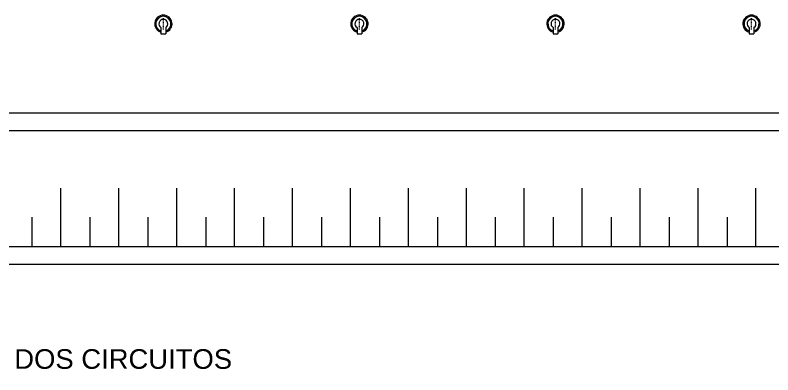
# Model space of a CAD drawing. Header units: millimetres. Extents: x 100 to 940, y 100 to 694.
# Drawn here: x 237.5 to 351.1, y 354 to 407.9 of the extents above; entities that cross this region are included whole.
import ezdxf

# ---------------------------------------------------------------- set-up
doc = ezdxf.new("R2010")
doc.units = ezdxf.units.MM
doc.linetypes.add('SGC_DASHDOT', pattern=[1, 0.5, -0.25, 0, -0.25])
for name, color, linetype, lineweight in [('COTAS', 5, 'Continuous', 5), ('PAREDE', 7, 'Continuous', 9), ('SGC-Conexoes (Linhas Externas)', 6, 'Continuous', 9), ('SGC-EIXOS', 9, 'SGC_DASHDOT', 9)]:
    doc.layers.add(name, color=color, linetype=linetype, lineweight=lineweight)
doc.styles.get("Standard").update_dxf_attribs({"font": 'Arial.ttf'})

# ---------------------------------------------------------------- blocks, each defined once
blk = doc.blocks.new('BB-2-GA01-N0-D0-S0', base_point=(95383.7, 227116.1))
at = {"layer": 'SGC-Conexoes (Linhas Externas)'}
for p, q in [((95270.7, 227143), (95270.7, 227089.3)), ((95341.5, 227143), (95270.7, 227143)), ((95341.5, 227089.3), (95270.7, 227089.3))]:
    blk.add_line(p, q, dxfattribs=at)
for radius, start, end in [(97.4, 196, 164), (85, 198.40808, 161.59192), (50, 212.46816, 147.53184)]:
    blk.add_arc((95383.7, 227116.1), radius, start, end, dxfattribs=at)
at = {"layer": 'SGC-EIXOS'}
blk.add_line((95318.7, 227116.1), (95448.7, 227116.1), dxfattribs=at)

msp = doc.modelspace()

# ---------------------------------------------------------------- linework, layer by layer
at = {"layer": 'PAREDE'}
for p, q in [((215.621, 393.267), (362.574, 393.267)), ((438.722, 390.595), (212.949, 390.595)), ((244.343, 373.294), (244.343, 381.978)), ((244.343, 373.294), (244.343, 381.978)), ((253.027, 373.294), (253.027, 381.978)), ((253.027, 373.294), (253.027, 381.978)), ((261.711, 373.294), (261.711, 381.978)), ((261.711, 373.294), (261.711, 381.978)), ((261.711, 373.294), (261.711, 381.978)), ((261.711, 373.294), (261.711, 381.978)), ((270.394, 373.294), (270.394, 381.978)), ((270.394, 373.294), (270.394, 381.978)), ((279.078, 373.294), (279.078, 381.978)), ((279.078, 373.294), (279.078, 381.978)), ((287.761, 373.294), (287.761, 381.978)), ((287.761, 373.294), (287.761, 381.978)), ((296.445, 373.294), (296.445, 381.978)), ((296.445, 373.294), (296.445, 381.978)), ((305.129, 373.294), (305.129, 381.978)), ((305.129, 373.294), (305.129, 381.978)), ((313.812, 373.294), (313.812, 381.978)), ((313.812, 373.294), (313.812, 381.978)), ((313.812, 373.294), (313.812, 381.978)), ((313.812, 373.294), (313.812, 381.978)), ((322.496, 373.294), (322.496, 381.978)), ((322.496, 373.294), (322.496, 381.978)), ((331.179, 373.294), (331.179, 381.978)), ((331.179, 373.294), (331.179, 381.978)), ((339.863, 373.294), (339.863, 381.978)), ((339.863, 373.294), (339.863, 381.978)), ((348.547, 373.294), (348.547, 381.978)), ((348.547, 373.294), (348.547, 381.978)), ((240.002, 377.636), (240.002, 373.228)), ((248.685, 377.636), (248.685, 373.228)), ((257.369, 377.636), (257.369, 373.228)), ((266.052, 377.636), (266.052, 373.228)), ((274.736, 377.636), (274.736, 373.228)), ((283.42, 377.636), (283.42, 373.228)), ((292.103, 377.636), (292.103, 373.228)), ((300.787, 377.636), (300.787, 373.228)), ((309.47, 377.636), (309.47, 373.228)), ((318.154, 377.636), (318.154, 373.228)), ((326.838, 377.636), (326.838, 373.228)), ((335.521, 377.636), (335.521, 373.228)), ((344.205, 377.636), (344.205, 373.228)), ((195.582, 373.228), (457.425, 373.228)), ((192.91, 370.556), (460.097, 370.556))]:
    msp.add_line(p, q, dxfattribs=at)

# ---------------------------------------------------------------- block references
at = {"layer": 'SGC-Conexoes (Linhas Externas)', "xscale": 0.013359375, "yscale": 0.013359375, "zscale": 0.013359375, "rotation": 90}
for p in [(259.707, 406.626), (289.097, 406.626), (318.488, 406.626), (347.879, 406.626)]:
    msp.add_blockref('BB-2-GA01-N0-D0-S0', p, dxfattribs=at)

# ---------------------------------------------------------------- texts
at = {"layer": 'COTAS', "color": 0, "insert": (204.48, 357.816), "char_height": 2.94216, "attachment_point": 1}
msp.add_mtext_dynamic_manual_height_columns('IDENTIFICAÇÃO DOS CIRCUITOS', width=4099.92409, gutter_width=0.75, heights=[0], dxfattribs=at)

doc.saveas('drawing.dxf')
